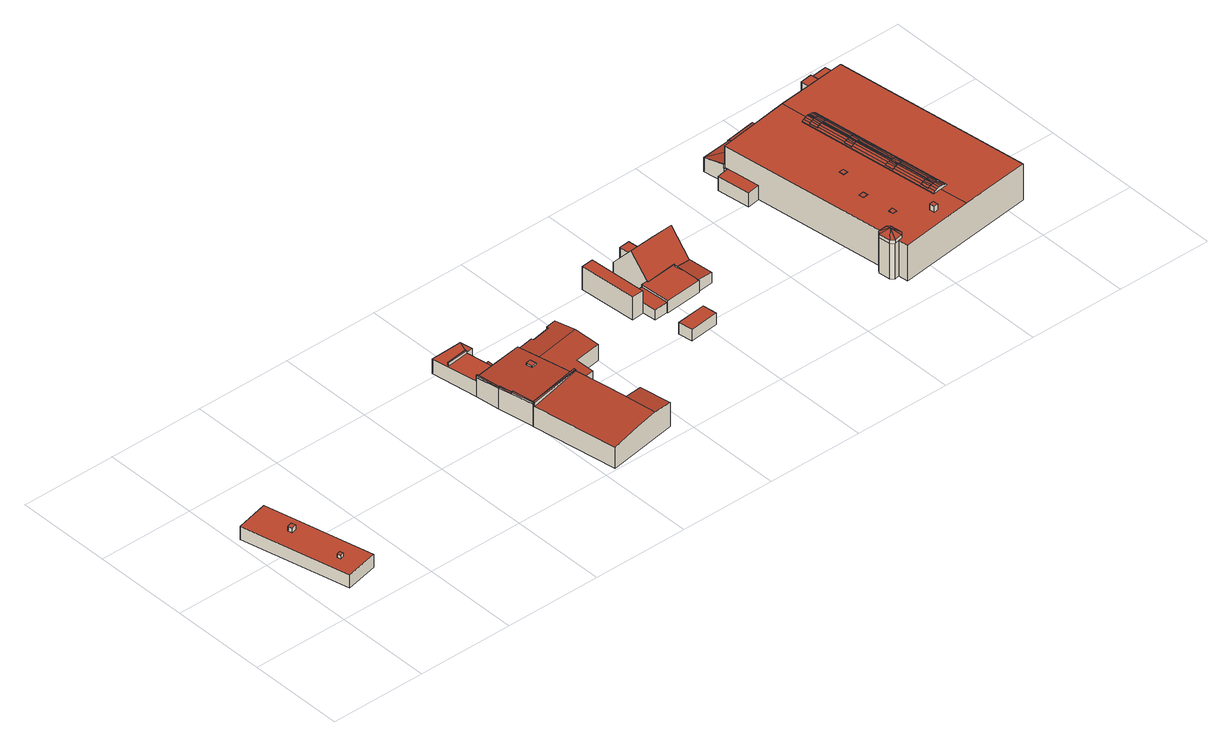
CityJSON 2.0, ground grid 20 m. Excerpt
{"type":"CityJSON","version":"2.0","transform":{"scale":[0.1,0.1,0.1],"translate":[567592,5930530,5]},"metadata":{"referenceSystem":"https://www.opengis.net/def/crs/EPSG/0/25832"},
"CityObjects":{
"building1":{"type":"Building","attributes":{"Grundfläche 2D":"162.062613","Grundhöhe NN":"5.650"},"children":["building1-1","building1-2"],"geometry":[{"type":"Solid","lod":"3","boundaries":[[[[0,1,2,3]],[[4,5,3,2]],[[5,6,0,3]],[[6,7,1,0]],[[7,4,2,1]],[[7,6,5,4]]]],"semantics":{"surfaces":[{"type":"RoofSurface"},{"type":"WallSurface"},{"type":"GroundSurface"}],"values":[[0,1,1,1,1,2]]}}]},
"building1-1":{"type":"BuildingInstallation","parents":["building1"],"geometry":[{"type":"MultiSurface","lod":"3","boundaries":[[[8,9,10,11]],[[11,10,12,13]],[[8,11,13,14]],[[9,8,14,15]],[[10,9,15,12]]],"semantics":{"surfaces":[{"type":"RoofSurface"},{"type":"WallSurface"}],"values":[0,1,1,1,1]}}]},
"building1-2":{"type":"BuildingInstallation","parents":["building1"],"geometry":[{"type":"MultiSurface","lod":"3","boundaries":[[[16,17,18,19]],[[19,18,20,21]],[[16,19,21,22]],[[17,16,22,23]],[[18,17,23,20]]],"semantics":{"surfaces":[{"type":"RoofSurface"},{"type":"WallSurface"}],"values":[0,1,1,1,1]}}]},
"building2":{"type":"Building","attributes":{"Grundfläche 2D":"532.162767","Grundhöhe NN":"5.096"},"children":["building2-1","building2-2","building2-3","building2-4","building2-5","building2-6"],"geometry":[{"type":"Solid","lod":"3","boundaries":[[[[24,25,26,27,28]],[[29,25,24,30,31,32,33,34,35,36,37]],[[38,39,32]],[[40,33,32,39]],[[41,42,43,44,45,46]],[[47,44,43]],[[48,49,50]],[[51,52,49,48,40,53,54,55,56,57]],[[58,59,60,61,62,63,64,65,66,67]],[[68,69,61,60,70,71,72,73]],[[74,75,76,77]],[[67,66,78,79]],[[58,67,79,80]],[[59,58,80,81]],[[70,60,59,81,82]],[[71,70,82,83]],[[72,71,83,84]],[[73,72,84,85]],[[68,73,85,86]],[[69,68,86,87]],[[88,26,25,29,37,89]],[[28,27,26,88,90]],[[24,28,90,91]],[[64,32,31,30,24,91,78,66,65]],[[32,64,63,38]],[[39,38,63,62,53]],[[53,40,39]],[[35,34,92,93]],[[37,36,35,93,89]],[[76,94,95,43,42,96,97,77]],[[47,43,95,98]],[[44,47,98,99]],[[45,44,99,100]],[[46,45,100,101]],[[74,77,97,102]],[[75,74,102,103]],[[76,75,103,94]],[[40,48,50,34,33]],[[55,54,53,62,61,69]],[[41,57,56,55,69,87,96,42]],[[57,41,46,51]],[[50,49,52,104,92,34]],[[51,46,101,104,52]],[[102,97,96,87,86,85,84,83,82,81,80,79,78,91,90,88,89,93,92,104,101,100,99,98,95,94,103]]]],"semantics":{"surfaces":[{"type":"RoofSurface"},{"type":"WallSurface"},{"type":"GroundSurface"}],"values":[[0,0,0,0,0,0,0,0,0,0,0,1,1,1,1,1,1,1,1,1,1,1,1,1,1,1,1,1,1,1,1,1,1,1,1,1,1,1,1,1,1,1,1,2]]}}]},
"building2-1":{"type":"BuildingInstallation","parents":["building2"],"geometry":[{"type":"MultiSurface","lod":"3","boundaries":[[[105,106,107]],[[108,106,105]],[[109,110,111,107,112]],[[105,107,111]],[[113,50,34,35,109,112,107,106,39,40,33,48,114]],[[35,36,110,109]],[[111,110,36,31]],[[105,111,31,32]],[[32,38,108,105]],[[38,39,106,108]]],"semantics":{"surfaces":[{"type":"RoofSurface"},{"type":"WallSurface"}],"values":[0,0,0,0,1,1,1,1,1,1]}}]},
"building2-2":{"type":"BuildingInstallation","parents":["building2"],"geometry":[{"type":"MultiSurface","lod":"3","boundaries":[[[115,116,117,118,119]],[[120,121,117,116]],[[121,122,118,117]],[[115,119,118,122,123,124]],[[116,115,124,120]]],"semantics":{"surfaces":[{"type":"RoofSurface"},{"type":"WallSurface"}],"values":[0,1,1,1,1]}}]},
"building2-3":{"type":"BuildingInstallation","parents":["building2"],"geometry":[{"type":"MultiSurface","lod":"3","boundaries":[[[125,126,113,114]],[[127,128,125,114,48]],[[128,129,126,125]],[[50,113,126,129,49]]],"semantics":{"surfaces":[{"type":"RoofSurface"},{"type":"WallSurface"}],"values":[0,1,1,1]}}]},
"building2-4":{"type":"BuildingInstallation","parents":["building2"],"geometry":[{"type":"MultiSurface","lod":"3","boundaries":[[[129,128,130,131]],[[132,133,130,128,127]],[[133,134,131,130]],[[49,129,131,134,52]]],"semantics":{"surfaces":[{"type":"RoofSurface"},{"type":"WallSurface"}],"values":[0,1,1,1]}}]},
"building2-5":{"type":"BuildingInstallation","parents":["building2"],"geometry":[{"type":"MultiSurface","lod":"3","boundaries":[[[135,134,133,136]],[[136,133,132,57]],[[135,136,57,51]],[[51,52,134,135]]],"semantics":{"surfaces":[{"type":"RoofSurface"},{"type":"WallSurface"}],"values":[0,1,1,1]}}]},
"building2-6":{"type":"BuildingInstallation","parents":["building2"],"geometry":[{"type":"MultiSurface","lod":"3","boundaries":[[[137,138,139,140]],[[141,142,137,140]],[[138,137,142,143]],[[143,144,139,138]],[[144,141,140,139]]],"semantics":{"surfaces":[{"type":"RoofSurface"},{"type":"WallSurface"}],"values":[0,1,1,1,1]}}]},
"building3":{"type":"Building","attributes":{"Grundfläche 2D":"29.859150","Grundhöhe NN":"5.556"},"geometry":[{"type":"Solid","lod":"3","boundaries":[[[[145,146,147,148]],[[149,150,148,147]],[[150,151,145,148]],[[151,152,146,145]],[[152,149,147,146]],[[152,151,150,149]]]],"semantics":{"surfaces":[{"type":"RoofSurface"},{"type":"WallSurface"},{"type":"GroundSurface"}],"values":[[0,1,1,1,1,2]]}}]},
"building4":{"type":"Building","attributes":{"Grundfläche 2D":"18.948022","Grundhöhe NN":"5.505"},"geometry":[{"type":"Solid","lod":"3","boundaries":[[[[153,154,155,156,157]],[[158,159,155,154]],[[159,160,161,157,156,155]],[[161,162,153,157]],[[162,158,154,153]],[[160,159,158,162,161]]]],"semantics":{"surfaces":[{"type":"RoofSurface"},{"type":"WallSurface"},{"type":"GroundSurface"}],"values":[[0,1,1,1,1,2]]}}]},
"building5":{"type":"Building","attributes":{"Grundfläche 2D":"168.115352","Grundhöhe NN":"5.556"},"geometry":[{"type":"Solid","lod":"3","boundaries":[[[[163,164,165,166,167,168,169]],[[170,171,172,173]],[[174,175,176,177,178,179,180,181]],[[182,183,184,185,186]],[[180,187,178,188,165,164,183,182,189]],[[190,191,192,193]],[[168,167,194,195]],[[169,168,195,196]],[[163,169,196,197]],[[165,188,166]],[[170,173,198,199]],[[171,170,199,200]],[[172,171,200,201]],[[181,202,203,192,174]],[[204,176,175,174,192,191,205]],[[177,176,204,206]],[[167,166,188,178,177,206,194]],[[189,182,186,207,202,181,180]],[[179,187,180]],[[179,178,187]],[[184,183,164,163,197,208]],[[172,201,207,186,185,184,208,198,173]],[[193,192,203,209]],[[190,193,209,210]],[[191,190,210,205]],[[197,196,195,194,206,204,205,210,209,203,202,207,201,200,199,198,208]]]],"semantics":{"surfaces":[{"type":"RoofSurface"},{"type":"WallSurface"},{"type":"GroundSurface"}],"values":[[0,0,0,0,0,0,1,1,1,1,1,1,1,1,1,1,1,1,1,1,1,1,1,1,1,2]]}}]},
"building6":{"type":"Building","attributes":{"Grundfläche 2D":"1359.693593","Grundhöhe NN":"5.767"},"children":["building6-1","building6-2","building6-3","building6-4","building6-5","building6-6","building6-7","building6-8"],"geometry":[{"type":"MultiSurface","lod":"3","boundaries":[[[211,212,213]],[[213,212,214]],[[215,212,211]],[[216,212,215]],[[217,212,216]],[[218,212,217]],[[219,212,218]],[[214,212,219]],[[220,221,222,223,224,225,226,227,228,229,230,231,232,233,234,235,236,237,238,239]],[[240,241,224,223,242]],[[236,235,243,244,245,246]],[[232,231,247,248,249,250]],[[228,227,251,252,253]],[[239,254,255,256,220]],[[257,258,245,244,259]],[[260,241,240,261]],[[248,262,263,249]],[[251,264,265,252]],[[255,266,267,268,256]],[[269,262,270,271,272]],[[273,274,275,276]],[[277,278,279,280]],[[281,282,283]],[[284,265,264,285,286,287,288,289,290,291]],[[281,283,260,261]],[[267,266,279,278,292]],[[275,274,257,259]],[[263,262,269,293]],[[294,295,296,297]],[[298,299,300]],[[301,302,303]],[[270,304,305,306,307]],[[301,303,283,282]],[[277,280,308,299,298]],[[297,296,309,273]],[[273,310,297]],[[270,307,271]],[[310,273,276]],[[287,311,312,288]],[[313,314,303,302,315]],[[299,316,317,300]],[[294,318,319,320,295]],[[306,305,321,322,323,324]],[[325,314,313,326]],[[317,316,327,328,329,330]],[[320,319,331,332,333]],[[323,322,334,335,336,337]],[[312,311,338,339,340]],[[331,341,342,336,335,343,344,339,338,345,346,325,326,347,348,329,328,349,332]],[[350,351,352,353,354,355,356,357,358,359,360,361,362]],[[363,360,359,364,365,366,367,368,352,351,369,370,371,372,373,374,375]],[[376,377,378,379,380]],[[381,382,383]],[[384,382,381]],[[385,382,384]],[[384,381,386]],[[387,388,389,390]],[[391,392,393,394,395,396,397,398]],[[399,400,401,402,403,404]],[[405,406,407,408]],[[409,410,211,213]],[[410,411,215,211]],[[215,411,375,374,216]],[[374,373,217,216]],[[372,218,217,373]],[[372,371,219,218]],[[370,412,214,219,371]],[[412,409,213,214]],[[264,251,227,226,364,359,358,357,345,338,311,287,286,285]],[[357,356,346,345]],[[356,355,354,353,352,368,367,366,365,225,224,241,260,283,303,314,325,346]],[[365,364,226,225]],[[363,375,413,414]],[[361,360,363,414,415]],[[350,362,361,415,416,396,395]],[[417,418,383,382,369,351,350,395,394]],[[419,370,369,382,401,400,420]],[[412,370,419,421]],[[409,412,421,422]],[[410,409,422,423]],[[375,411,424,413]],[[411,410,423,424]],[[377,376,425,426]],[[379,378,427,428]],[[380,379,428,429]],[[376,380,429,425]],[[377,386,381,383,418,427,378]],[[386,377,426,430,384]],[[384,430,431,402,385]],[[385,402,401,382]],[[389,392,391,390]],[[390,391,408,407,387]],[[387,407,432,433,388]],[[388,433,434,392,389]],[[397,396,416,435]],[[397,435,436,405,398]],[[391,398,405,408]],[[393,392,434,437]],[[394,393,437,417]],[[404,403,438,439]],[[399,404,439,440]],[[400,399,440,420]],[[403,402,431,438]],[[406,405,436,441]],[[407,406,441,432]],[[431,430,426,425,429,428,427,418,417,437,434,433,432,441,436,435,416,415,414,413,424,423,422,421,419,420,440,439,438]]],"semantics":{"surfaces":[{"type":"RoofSurface"},{"type":"WallSurface"},{"type":"GroundSurface"}],"values":[0,0,0,0,0,0,0,0,0,0,0,0,0,0,0,0,0,0,0,0,0,0,0,0,0,0,0,0,0,0,0,0,0,0,0,0,0,0,0,0,0,0,0,0,0,0,0,0,0,0,0,0,0,0,0,0,0,0,0,0,1,1,1,1,1,1,1,1,1,1,1,1,1,1,1,1,1,1,1,1,1,1,1,1,1,1,1,1,1,1,1,1,1,1,1,1,1,1,1,1,1,1,1,1,1,2]}}]},
"building6-1":{"type":"BuildingInstallation","parents":["building6"],"geometry":[{"type":"MultiSurface","lod":"3","boundaries":[[[442,443,444,445]],[[446,443,442,447]],[[259,446,447,293]],[[259,293,272]],[[259,272,275]],[[297,275,272,307]],[[448,297,307,449]],[[450,448,449,451]],[[452,450,451,453]],[[445,444,234,233]],[[233,232,250,249,263,293,269,272,271,307,272,293,447,442,445]],[[306,324,323,337,336,342,453,451,449,307]],[[452,453,342,341]],[[331,319,318,294,297,310,297,448,450,452,341]],[[297,276,275,259,244,243,235,234,444,443,446,259,275]],[[297,310,276]]],"semantics":{"surfaces":[{"type":"RoofSurface"},{"type":"WallSurface"}],"values":[0,0,0,0,0,0,0,0,0,1,1,1,1,1,1,1]}}]},
"building6-2":{"type":"BuildingInstallation","parents":["building6"],"geometry":[{"type":"MultiSurface","lod":"3","boundaries":[[[454,455,456,457]],[[458,455,454,459]],[[460,458,459,292]],[[460,292,278]],[[460,278,281]],[[301,282,281,278,277,298]],[[461,301,298,462]],[[463,461,462,464]],[[465,463,464,329]],[[457,456,222,221]],[[220,256,268,267,292,278,277,278,292,459,454,457,221]],[[317,330,329,348,329,464,462,298,300]],[[465,329,348,347]],[[326,313,315,302,301,461,463,465,347]],[[282,301,282,281,261,240,242,223,222,456,455,458,460,281]]],"semantics":{"surfaces":[{"type":"RoofSurface"},{"type":"WallSurface"}],"values":[0,0,0,0,0,0,0,0,0,1,1,1,1,1,1]}}]},
"building6-3":{"type":"BuildingInstallation","parents":["building6"],"geometry":[{"type":"MultiSurface","lod":"3","boundaries":[[[466,467,468,469]],[[469,468,470,471]],[[466,469,471,472]],[[467,466,472,473]],[[468,467,473,470]]],"semantics":{"surfaces":[{"type":"RoofSurface"},{"type":"WallSurface"}],"values":[0,1,1,1,1]}}]},
"building6-4":{"type":"BuildingInstallation","parents":["building6"],"geometry":[{"type":"MultiSurface","lod":"3","boundaries":[[[474,475,476,477]],[[477,476,478,479]],[[474,477,479,480]],[[475,474,480,481]],[[476,475,481,478]]],"semantics":{"surfaces":[{"type":"RoofSurface"},{"type":"WallSurface"}],"values":[0,1,1,1,1]}}]},
"building6-5":{"type":"BuildingInstallation","parents":["building6"],"geometry":[{"type":"MultiSurface","lod":"3","boundaries":[[[482,483,484,485]],[[485,484,486,487]],[[482,485,487,488]],[[483,482,488,489]],[[484,483,489,486]]],"semantics":{"surfaces":[{"type":"RoofSurface"},{"type":"WallSurface"}],"values":[0,1,1,1,1]}}]},
"building6-6":{"type":"BuildingInstallation","parents":["building6"],"geometry":[{"type":"MultiSurface","lod":"3","boundaries":[[[490,491,492,493]],[[493,492,494,495]],[[490,493,495,496]],[[491,490,496,497]],[[492,491,497,494]]],"semantics":{"surfaces":[{"type":"RoofSurface"},{"type":"WallSurface"}],"values":[0,1,1,1,1]}}]},
"building6-7":{"type":"BuildingInstallation","parents":["building6"],"geometry":[{"type":"MultiSurface","lod":"3","boundaries":[[[498,499,500,501]],[[502,499,498,503]],[[262,502,503,284]],[[262,284,291]],[[262,291,504]],[[304,504,291,289,288]],[[505,304,288,506]],[[507,505,506,508]],[[509,507,508,510]],[[501,500,230,229]],[[229,228,253,252,265,284,503,498,501]],[[290,291,284,265,284,291]],[[291,290,289,288,312,340,339,344,510,508,506,288,289]],[[509,510,344,343]],[[334,322,321,305,304,270,304,505,507,509,343,335]],[[504,304,270]],[[504,270,262]],[[248,247,231,230,500,499,502,262]]],"semantics":{"surfaces":[{"type":"RoofSurface"},{"type":"WallSurface"}],"values":[0,0,0,0,0,0,0,0,0,1,1,1,1,1,1,1,1,1]}}]},
"building6-8":{"type":"BuildingInstallation","parents":["building6"],"geometry":[{"type":"MultiSurface","lod":"3","boundaries":[[[511,512,513,514]],[[515,512,511,516]],[[266,515,516,257]],[[266,257,274]],[[266,274,517]],[[308,280,517,274,273,309]],[[518,308,309,519]],[[520,518,519,521]],[[328,520,521,349]],[[246,245,258,257,516,511,514,237,236]],[[309,296,295,320,333,332,349,521,519,309,273]],[[514,513,238,237]],[[327,316,299,308,280,308,518,520,328]],[[279,266,255,254,239,238,513,512,515,266,517,280]]],"semantics":{"surfaces":[{"type":"RoofSurface"},{"type":"WallSurface"}],"values":[0,0,0,0,0,0,0,0,0,1,1,1,1,1]}}]}
},
"vertices":[
[77,294,36],[8,278,36],[60,53,36],[128,68,36],[60,53,7],[128,68,7],[77,294,7],[8,278,7],
[71,217,46],[61,214,46],[63,205,46],[74,208,46],[63,205,36],[74,208,36],[71,217,36],[61,214,36],
[85,98,44],[83,105,44],[76,103,44],[77,96,44],[76,103,36],[77,96,36],[85,98,36],[83,105,36],
[723,87,58],[732,22,58],[772,28,54],[771,31,54],[761,93,54],[688,15,54],[705,196,58],[705,197,58],[705,198,58],[600,184,48],[597,184,47],[596,184,47],[596,180,47],[625,4,47],[706,198,58],[706,202,58],[618,187,49],[581,311,35],[627,318,34],[619,382,33],[630,411,32],[564,408,33],[578,311,35],[634,384,33],[600,184,49],[589,232,47],[597,184,49],[578,311,43],[584,259,46],[706,202,49],[694,281,45],[687,327,43],[627,318,43],[581,311,43],[744,238,36],[801,247,36],[794,298,42],[694,281,42],[706,202,32],[706,198,32],[705,198,32],[705,197,32],[705,196,32],[749,203,31],[724,333,37],[687,327,37],[787,344,37],[765,340,37],[765,335,38],[725,328,38],[634,331,30],[633,342,30],[625,341,30],[626,330,30],[705,196,1],[749,203,1],[744,238,1],[801,247,1],[787,344,1],[765,340,1],[765,335,1],[725,328,1],[724,333,1],[687,327,1],[772,28,1],[625,4,1],[761,93,1],[723,87,1],[597,184,1],[596,184,1],[625,341,1],[619,382,1],[627,318,1],[626,330,1],[634,384,1],[630,411,1],[564,408,1],[578,311,1],[634,331,1],[633,342,1],[584,259,1],
[705,198,60],[706,202,60],[600,184,56],[706,198,60],[596,184,55],[596,180,55],[705,197,60],[597,184,56],[597,184,52],[600,184,52],
[618,384,38],[571,377,40],[571,374,40],[618,381,38],[618,382,38],[571,377,34],[571,374,34],[618,381,33],[618,382,33],[618,384,33],
[592,232,52],[589,232,52],[592,232,47],[592,232,49],[589,232,49],
[587,260,49],[584,259,49],[587,260,46],[587,260,47],[584,259,47],
[578,311,47],[581,311,47],
[676,266,49],[674,280,49],[663,278,49],[665,264,49],[665,264,46],[676,266,46],[674,280,45],[663,278,45],
[931,409,56],[906,407,56],[915,286,56],[939,288,56],[915,286,6],[939,288,6],[931,409,6],[906,407,6],
[1011,213,30],[949,206,30],[953,176,30],[955,176,30],[1014,183,30],[949,206,5],[953,176,5],[955,176,5],[1014,183,5],[1011,213,5],
[1078,329,29],[1078,325,29],[1078,324,29],[1046,322,32],[1050,270,32],[1084,273,29],[1079,329,29],[1033,430,30],[1011,428,30],[1013,406,30],[1035,408,30],[968,323,34],[973,263,32],[973,261,32],[1051,268,32],[1046,326,34],[1046,327,34],[981,321,34],[980,324,34],[977,360,81],[1075,367,81],[1072,411,32],[1013,406,32],[974,403,32],[1046,327,35],[1046,322,29],[980,324,37],[944,261,28],[973,263,28],[968,323,28],[939,321,28],[1050,270,6],[1084,273,6],[1079,329,6],[1078,329,6],[1035,408,6],[1033,430,6],[1011,428,6],[1013,406,6],[980,324,6],[968,323,6],[973,261,6],[973,263,6],[1051,268,6],[974,403,6],[1072,411,6],[939,321,6],[944,261,6],
[1318,77,93],[1332,91,104],[1315,101,93],[1320,108,93],[1325,71,93],[1343,74,93],[1348,80,93],[1345,105,93],[1339,110,93],[1433,393,93],[1432,392,92],[1429,409,92],[1431,409,93],[1429,424,93],[1425,424,90],[1462,126,90],[1466,126,93],[1464,141,93],[1463,141,92],[1461,157,92],[1462,157,93],[1454,220,93],[1453,220,92],[1451,237,92],[1452,237,93],[1442,314,93],[1441,314,92],[1439,330,92],[1440,331,93],[1435,410,95],[1433,425,95],[1433,410,94],[1454,237,94],[1457,237,95],[1447,315,95],[1445,314,94],[1465,158,94],[1467,158,95],[1459,221,95],[1457,220,94],[1471,127,95],[1469,141,95],[1467,141,94],[1442,331,94],[1445,331,95],[1437,393,95],[1452,315,96],[1448,315,95],[1462,238,96],[1438,426,96],[1440,411,96],[1472,159,96],[1464,221,96],[1476,127,96],[1474,142,96],[1450,332,96],[1442,394,96],[1439,393,95],[1465,222,96],[1475,159,96],[1467,222,96],[1466,222,96],[1455,316,96],[1454,315,96],[1463,238,96],[1465,238,96],[1445,394,96],[1444,394,96],[1452,332,96],[1453,332,96],[1442,411,96],[1443,411,96],[1441,426,96],[1475,142,96],[1479,128,96],[1480,128,96],[1481,128,96],[1479,143,96],[1478,143,96],[1477,142,96],[1476,142,96],[1443,394,96],[1464,222,96],[1467,239,96],[1458,316,96],[1457,316,96],[1466,239,96],[1447,395,96],[1455,333,96],[1448,395,96],[1445,411,96],[1446,411,96],[1444,426,96],[1476,159,96],[1477,159,96],[1469,222,96],[1468,222,96],[1454,332,96],[1456,316,96],[1465,239,96],[1486,129,95],[1484,143,95],[1451,412,95],[1449,427,95],[1449,412,95],[1461,333,95],[1453,395,95],[1470,239,95],[1472,240,95],[1463,317,95],[1480,160,95],[1482,160,95],[1474,223,95],[1472,223,95],[1454,428,93],[1455,413,93],[1462,334,94],[1465,334,93],[1458,396,93],[1455,396,94],[1477,240,93],[1467,317,93],[1464,317,94],[1484,160,94],[1487,161,93],[1479,224,93],[1476,223,94],[1491,129,93],[1489,144,93],[1486,144,94],[1478,240,92],[1480,224,92],[1488,161,92],[1490,144,92],[1495,130,90],[1458,428,90],[1456,413,92],[1458,396,92],[1468,317,93],[1582,503,86],[1433,485,89],[1441,426,89],[1444,426,89],[1449,427,89],[1454,428,89],[1458,428,89],[1495,130,89],[1481,128,89],[1480,128,89],[1488,70,89],[1634,89,86],[1583,502,86],[1337,52,86],[1462,126,89],[1425,424,89],[1429,424,89],[1433,425,89],[1438,426,89],[1285,466,86],[1330,109,86],[1339,110,86],[1345,105,86],[1348,80,86],[1343,74,86],[1335,73,86],[1340,520,37],[1341,517,38],[1345,481,42],[1409,489,42],[1404,529,37],[1345,481,43],[1285,466,46],[1346,474,44],[1276,510,39],[1283,466,46],[1341,517,39],[1558,552,46],[1534,549,46],[1538,523,45],[1563,526,45],[1563,526,44],[1538,523,44],[1537,523,44],[1541,498,44],[1582,503,44],[1583,502,44],[1602,504,44],[1599,530,44],[1269,386,39],[1295,390,39],[1285,466,39],[1283,466,39],[1284,459,39],[1260,455,39],[1599,530,41],[1595,556,41],[1558,552,41],[1563,526,41],[1315,101,86],[1318,77,86],[1325,71,86],[1320,108,86],[1335,73,8],[1337,52,8],[1634,89,8],[1583,502,8],[1541,498,8],[1346,474,8],[1330,109,8],[1295,390,8],[1320,108,8],[1315,101,8],[1318,77,8],[1325,71,8],[1340,520,8],[1341,517,8],[1345,481,8],[1409,489,8],[1404,529,8],[1276,510,8],[1283,466,8],[1558,552,8],[1534,549,8],[1538,523,8],[1602,504,8],[1599,530,8],[1537,523,8],[1284,459,8],[1260,455,8],[1269,386,8],[1595,556,8],
[1457,220,95],[1454,237,95],[1451,237,93],[1453,220,93],[1458,238,96],[1460,221,96],[1470,239,96],[1472,223,96],[1474,240,95],[1476,223,95],[1478,240,93],[1480,224,93],
[1435,393,95],[1433,410,95],[1429,409,93],[1432,392,93],[1437,410,96],[1439,393,96],[1441,411,96],[1449,412,96],[1451,395,96],[1453,412,95],[1455,396,95],[1456,413,93],
[1376,211,88],[1366,210,88],[1367,200,88],[1377,201,88],[1367,200,87],[1377,201,87],[1376,211,87],[1366,210,87],
[1392,281,88],[1382,280,88],[1383,269,88],[1393,270,88],[1383,269,87],[1393,270,87],[1392,281,87],[1382,280,87],
[1439,90,101],[1438,100,101],[1429,99,101],[1430,88,101],[1429,99,88],[1430,88,88],[1439,90,88],[1438,100,88],
[1384,145,88],[1374,143,88],[1376,133,88],[1385,134,88],[1376,133,87],[1385,134,87],[1384,145,87],[1374,143,87],
[1467,141,95],[1465,158,95],[1461,157,93],[1463,141,93],[1468,158,96],[1471,142,96],[1474,159,96],[1480,160,96],[1483,143,96],[1484,160,95],[1486,144,95],[1488,161,93],[1490,144,93],
[1445,314,95],[1442,331,95],[1439,330,93],[1441,314,93],[1446,331,96],[1448,315,96],[1451,332,96],[1458,333,96],[1460,316,96],[1462,334,95],[1464,317,95]
]}
